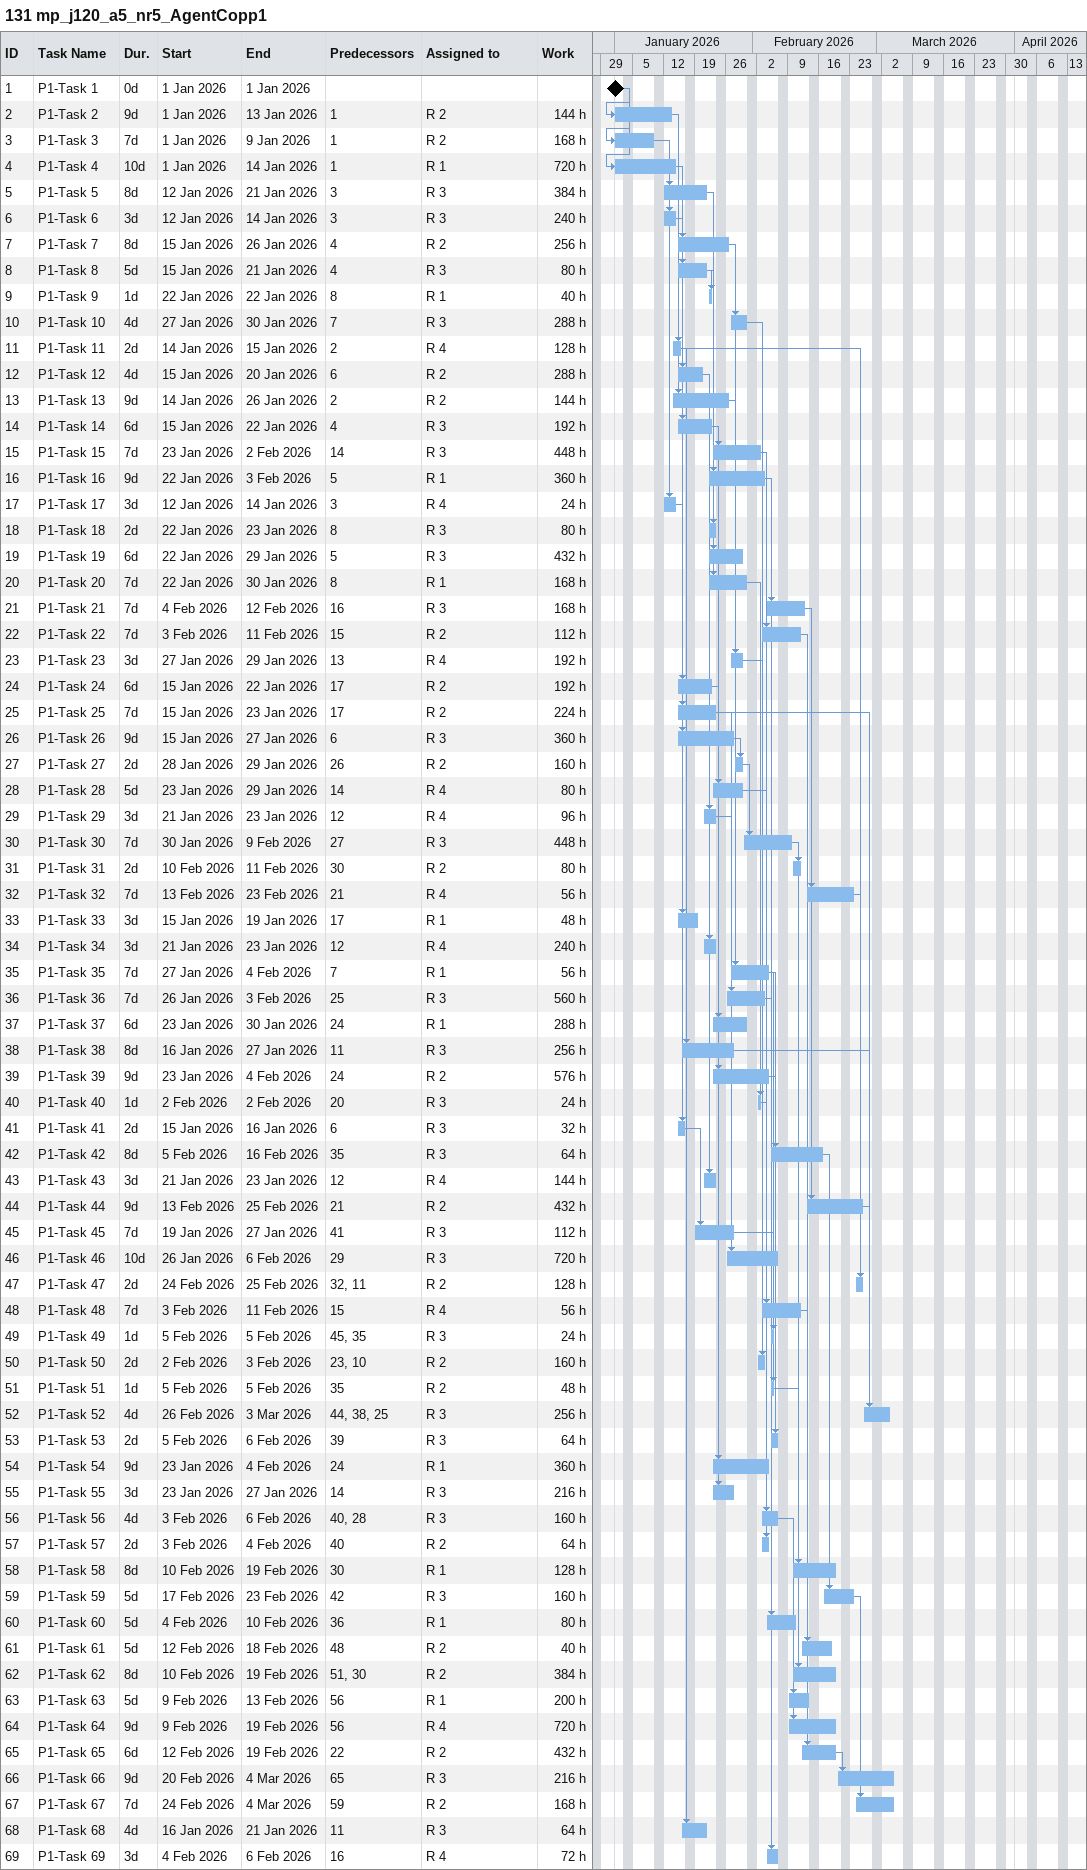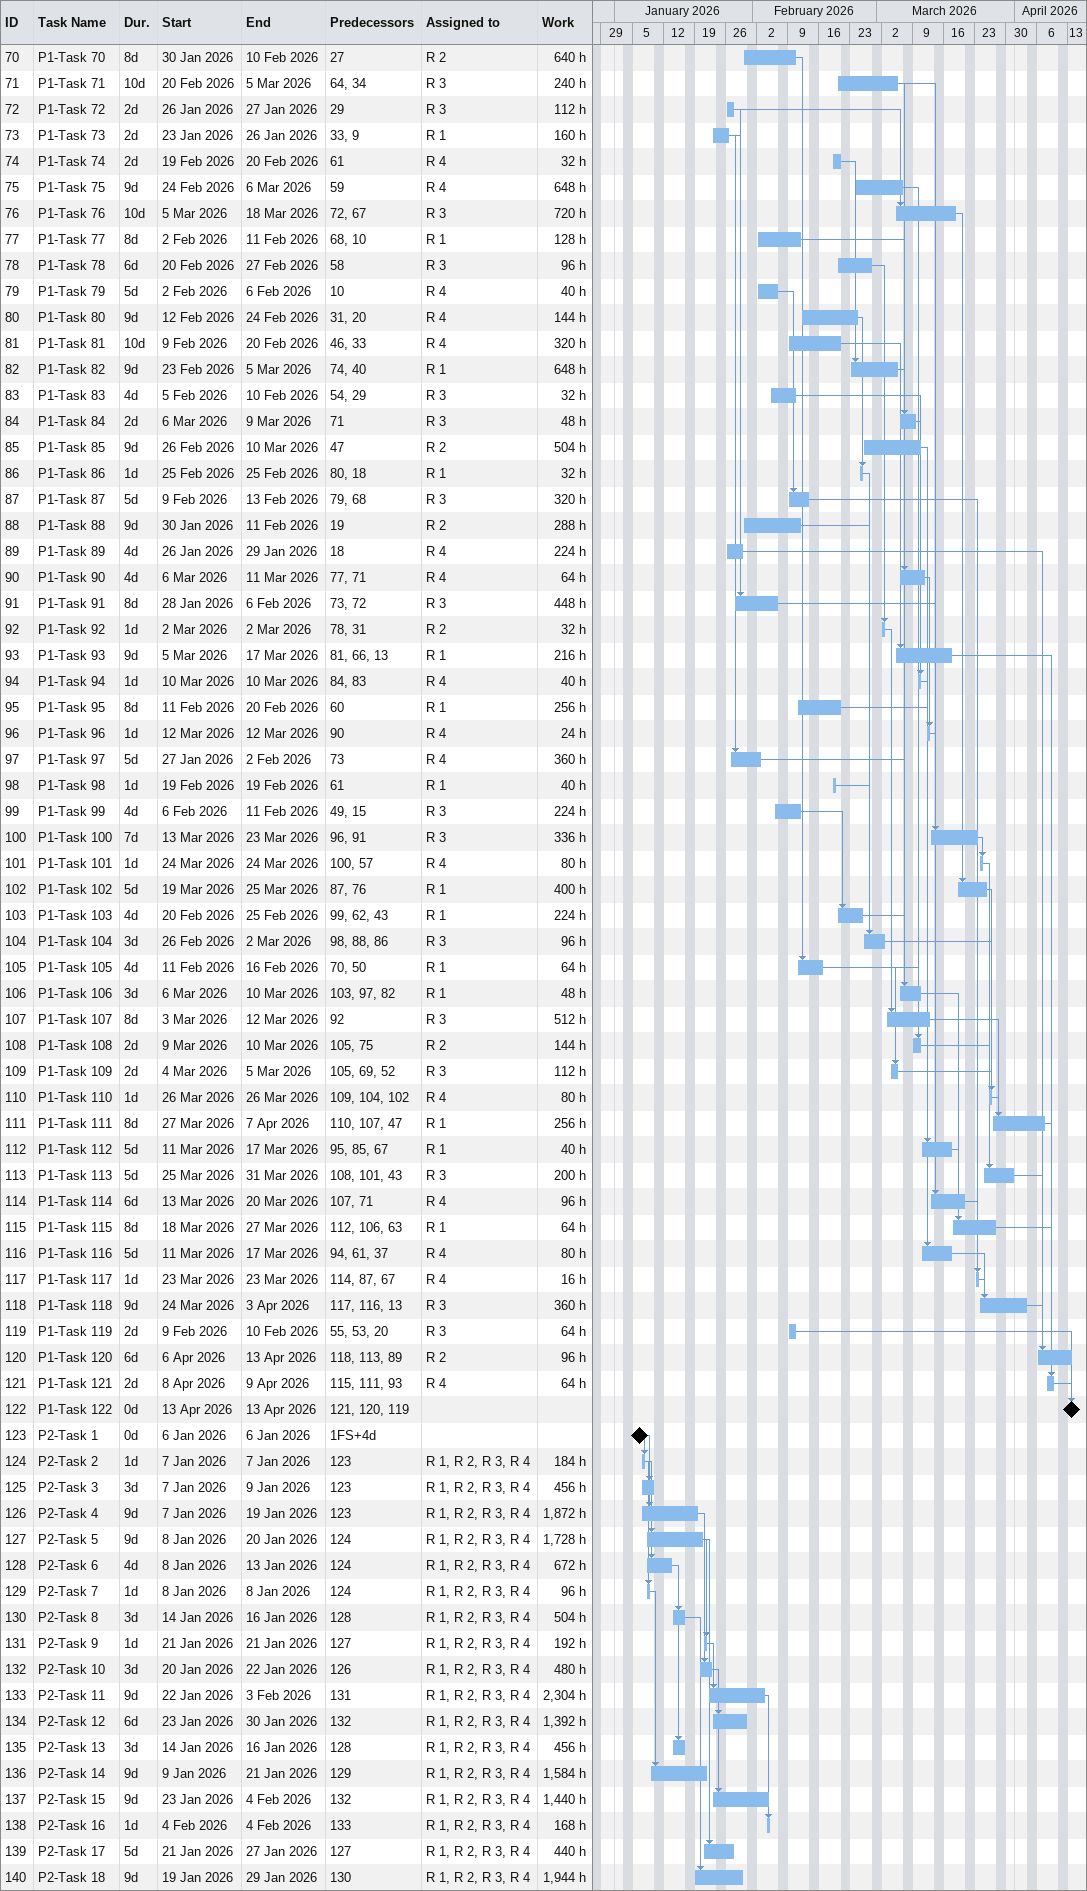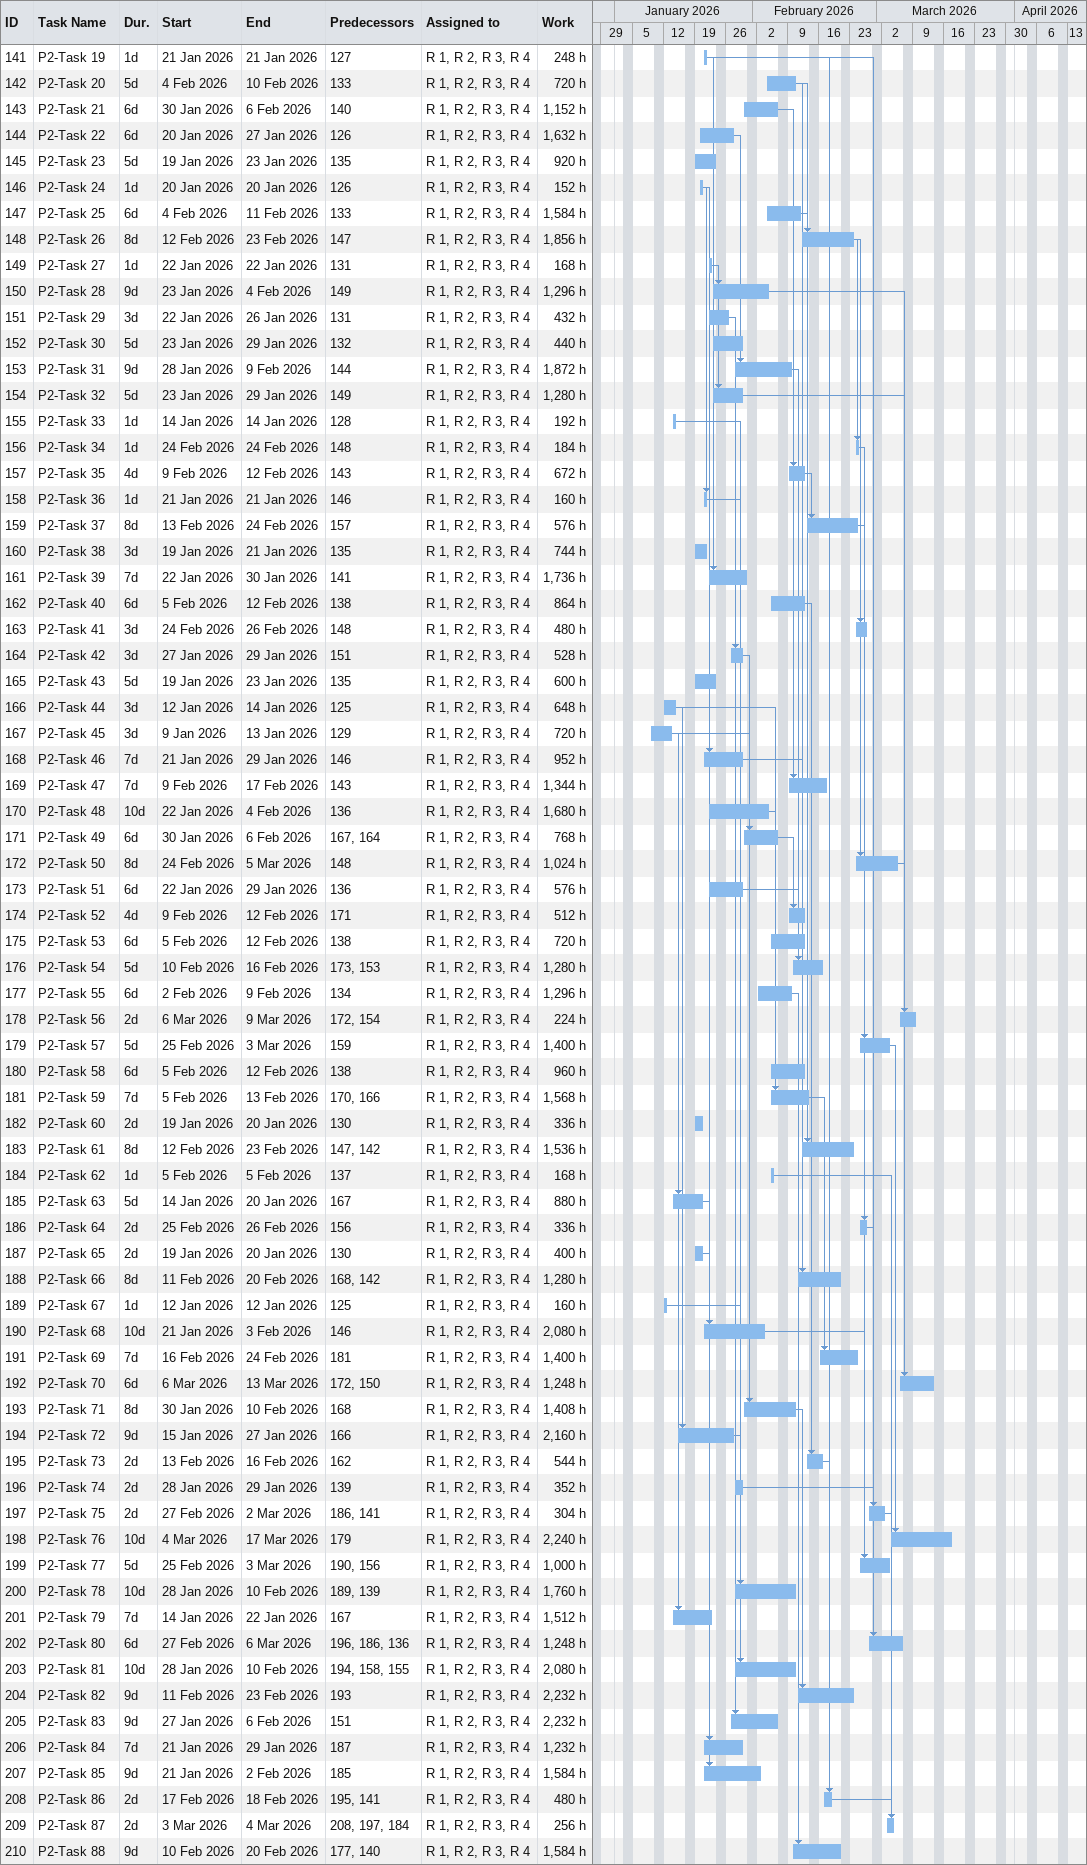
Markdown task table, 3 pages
131 mp_j120_a5_nr5_AgentCopp1

| ID | Task | Duration | Start | Finish | Predecessors | Resources | Work (h) |
|---|---|---|---|---|---|---|---|
| 1 | P1-Task 1 | 0d | 2026-01-01 | 2026-01-01 |  |  |  |
| 2 | P1-Task 2 | 9d | 2026-01-01 | 2026-01-13 | 1 | R 2 | 144 |
| 3 | P1-Task 3 | 7d | 2026-01-01 | 2026-01-09 | 1 | R 2 | 168 |
| 4 | P1-Task 4 | 10d | 2026-01-01 | 2026-01-14 | 1 | R 1 | 720 |
| 5 | P1-Task 5 | 8d | 2026-01-12 | 2026-01-21 | 3 | R 3 | 384 |
| 6 | P1-Task 6 | 3d | 2026-01-12 | 2026-01-14 | 3 | R 3 | 240 |
| 7 | P1-Task 7 | 8d | 2026-01-15 | 2026-01-26 | 4 | R 2 | 256 |
| 8 | P1-Task 8 | 5d | 2026-01-15 | 2026-01-21 | 4 | R 3 | 80 |
| 9 | P1-Task 9 | 1d | 2026-01-22 | 2026-01-22 | 8 | R 1 | 40 |
| 10 | P1-Task 10 | 4d | 2026-01-27 | 2026-01-30 | 7 | R 3 | 288 |
| 11 | P1-Task 11 | 2d | 2026-01-14 | 2026-01-15 | 2 | R 4 | 128 |
| 12 | P1-Task 12 | 4d | 2026-01-15 | 2026-01-20 | 6 | R 2 | 288 |
| 13 | P1-Task 13 | 9d | 2026-01-14 | 2026-01-26 | 2 | R 2 | 144 |
| 14 | P1-Task 14 | 6d | 2026-01-15 | 2026-01-22 | 4 | R 3 | 192 |
| 15 | P1-Task 15 | 7d | 2026-01-23 | 2026-02-02 | 14 | R 3 | 448 |
| 16 | P1-Task 16 | 9d | 2026-01-22 | 2026-02-03 | 5 | R 1 | 360 |
| 17 | P1-Task 17 | 3d | 2026-01-12 | 2026-01-14 | 3 | R 4 | 24 |
| 18 | P1-Task 18 | 2d | 2026-01-22 | 2026-01-23 | 8 | R 3 | 80 |
| 19 | P1-Task 19 | 6d | 2026-01-22 | 2026-01-29 | 5 | R 3 | 432 |
| 20 | P1-Task 20 | 7d | 2026-01-22 | 2026-01-30 | 8 | R 1 | 168 |
| 21 | P1-Task 21 | 7d | 2026-02-04 | 2026-02-12 | 16 | R 3 | 168 |
| 22 | P1-Task 22 | 7d | 2026-02-03 | 2026-02-11 | 15 | R 2 | 112 |
| 23 | P1-Task 23 | 3d | 2026-01-27 | 2026-01-29 | 13 | R 4 | 192 |
| 24 | P1-Task 24 | 6d | 2026-01-15 | 2026-01-22 | 17 | R 2 | 192 |
| 25 | P1-Task 25 | 7d | 2026-01-15 | 2026-01-23 | 17 | R 2 | 224 |
| 26 | P1-Task 26 | 9d | 2026-01-15 | 2026-01-27 | 6 | R 3 | 360 |
| 27 | P1-Task 27 | 2d | 2026-01-28 | 2026-01-29 | 26 | R 2 | 160 |
| 28 | P1-Task 28 | 5d | 2026-01-23 | 2026-01-29 | 14 | R 4 | 80 |
| 29 | P1-Task 29 | 3d | 2026-01-21 | 2026-01-23 | 12 | R 4 | 96 |
| 30 | P1-Task 30 | 7d | 2026-01-30 | 2026-02-09 | 27 | R 3 | 448 |
| 31 | P1-Task 31 | 2d | 2026-02-10 | 2026-02-11 | 30 | R 2 | 80 |
| 32 | P1-Task 32 | 7d | 2026-02-13 | 2026-02-23 | 21 | R 4 | 56 |
| 33 | P1-Task 33 | 3d | 2026-01-15 | 2026-01-19 | 17 | R 1 | 48 |
| 34 | P1-Task 34 | 3d | 2026-01-21 | 2026-01-23 | 12 | R 4 | 240 |
| 35 | P1-Task 35 | 7d | 2026-01-27 | 2026-02-04 | 7 | R 1 | 56 |
| 36 | P1-Task 36 | 7d | 2026-01-26 | 2026-02-03 | 25 | R 3 | 560 |
| 37 | P1-Task 37 | 6d | 2026-01-23 | 2026-01-30 | 24 | R 1 | 288 |
| 38 | P1-Task 38 | 8d | 2026-01-16 | 2026-01-27 | 11 | R 3 | 256 |
| 39 | P1-Task 39 | 9d | 2026-01-23 | 2026-02-04 | 24 | R 2 | 576 |
| 40 | P1-Task 40 | 1d | 2026-02-02 | 2026-02-02 | 20 | R 3 | 24 |
| 41 | P1-Task 41 | 2d | 2026-01-15 | 2026-01-16 | 6 | R 3 | 32 |
| 42 | P1-Task 42 | 8d | 2026-02-05 | 2026-02-16 | 35 | R 3 | 64 |
| 43 | P1-Task 43 | 3d | 2026-01-21 | 2026-01-23 | 12 | R 4 | 144 |
| 44 | P1-Task 44 | 9d | 2026-02-13 | 2026-02-25 | 21 | R 2 | 432 |
| 45 | P1-Task 45 | 7d | 2026-01-19 | 2026-01-27 | 41 | R 3 | 112 |
| 46 | P1-Task 46 | 10d | 2026-01-26 | 2026-02-06 | 29 | R 3 | 720 |
| 47 | P1-Task 47 | 2d | 2026-02-24 | 2026-02-25 | 32, 11 | R 2 | 128 |
| 48 | P1-Task 48 | 7d | 2026-02-03 | 2026-02-11 | 15 | R 4 | 56 |
| 49 | P1-Task 49 | 1d | 2026-02-05 | 2026-02-05 | 45, 35 | R 3 | 24 |
| 50 | P1-Task 50 | 2d | 2026-02-02 | 2026-02-03 | 23, 10 | R 2 | 160 |
| 51 | P1-Task 51 | 1d | 2026-02-05 | 2026-02-05 | 35 | R 2 | 48 |
| 52 | P1-Task 52 | 4d | 2026-02-26 | 2026-03-03 | 44, 38, 25 | R 3 | 256 |
| 53 | P1-Task 53 | 2d | 2026-02-05 | 2026-02-06 | 39 | R 3 | 64 |
| 54 | P1-Task 54 | 9d | 2026-01-23 | 2026-02-04 | 24 | R 1 | 360 |
| 55 | P1-Task 55 | 3d | 2026-01-23 | 2026-01-27 | 14 | R 3 | 216 |
| 56 | P1-Task 56 | 4d | 2026-02-03 | 2026-02-06 | 40, 28 | R 3 | 160 |
| 57 | P1-Task 57 | 2d | 2026-02-03 | 2026-02-04 | 40 | R 2 | 64 |
| 58 | P1-Task 58 | 8d | 2026-02-10 | 2026-02-19 | 30 | R 1 | 128 |
| 59 | P1-Task 59 | 5d | 2026-02-17 | 2026-02-23 | 42 | R 3 | 160 |
| 60 | P1-Task 60 | 5d | 2026-02-04 | 2026-02-10 | 36 | R 1 | 80 |
| 61 | P1-Task 61 | 5d | 2026-02-12 | 2026-02-18 | 48 | R 2 | 40 |
| 62 | P1-Task 62 | 8d | 2026-02-10 | 2026-02-19 | 51, 30 | R 2 | 384 |
| 63 | P1-Task 63 | 5d | 2026-02-09 | 2026-02-13 | 56 | R 1 | 200 |
| 64 | P1-Task 64 | 9d | 2026-02-09 | 2026-02-19 | 56 | R 4 | 720 |
| 65 | P1-Task 65 | 6d | 2026-02-12 | 2026-02-19 | 22 | R 2 | 432 |
| 66 | P1-Task 66 | 9d | 2026-02-20 | 2026-03-04 | 65 | R 3 | 216 |
| 67 | P1-Task 67 | 7d | 2026-02-24 | 2026-03-04 | 59 | R 2 | 168 |
| 68 | P1-Task 68 | 4d | 2026-01-16 | 2026-01-21 | 11 | R 3 | 64 |
| 69 | P1-Task 69 | 3d | 2026-02-04 | 2026-02-06 | 16 | R 4 | 72 |
| 70 | P1-Task 70 | 8d | 2026-01-30 | 2026-02-10 | 27 | R 2 | 640 |
| 71 | P1-Task 71 | 10d | 2026-02-20 | 2026-03-05 | 64, 34 | R 3 | 240 |
| 72 | P1-Task 72 | 2d | 2026-01-26 | 2026-01-27 | 29 | R 3 | 112 |
| 73 | P1-Task 73 | 2d | 2026-01-23 | 2026-01-26 | 33, 9 | R 1 | 160 |
| 74 | P1-Task 74 | 2d | 2026-02-19 | 2026-02-20 | 61 | R 4 | 32 |
| 75 | P1-Task 75 | 9d | 2026-02-24 | 2026-03-06 | 59 | R 4 | 648 |
| 76 | P1-Task 76 | 10d | 2026-03-05 | 2026-03-18 | 72, 67 | R 3 | 720 |
| 77 | P1-Task 77 | 8d | 2026-02-02 | 2026-02-11 | 68, 10 | R 1 | 128 |
| 78 | P1-Task 78 | 6d | 2026-02-20 | 2026-02-27 | 58 | R 3 | 96 |
| 79 | P1-Task 79 | 5d | 2026-02-02 | 2026-02-06 | 10 | R 4 | 40 |
| 80 | P1-Task 80 | 9d | 2026-02-12 | 2026-02-24 | 31, 20 | R 4 | 144 |
| 81 | P1-Task 81 | 10d | 2026-02-09 | 2026-02-20 | 46, 33 | R 4 | 320 |
| 82 | P1-Task 82 | 9d | 2026-02-23 | 2026-03-05 | 74, 40 | R 1 | 648 |
| 83 | P1-Task 83 | 4d | 2026-02-05 | 2026-02-10 | 54, 29 | R 3 | 32 |
| 84 | P1-Task 84 | 2d | 2026-03-06 | 2026-03-09 | 71 | R 3 | 48 |
| 85 | P1-Task 85 | 9d | 2026-02-26 | 2026-03-10 | 47 | R 2 | 504 |
| 86 | P1-Task 86 | 1d | 2026-02-25 | 2026-02-25 | 80, 18 | R 1 | 32 |
| 87 | P1-Task 87 | 5d | 2026-02-09 | 2026-02-13 | 79, 68 | R 3 | 320 |
| 88 | P1-Task 88 | 9d | 2026-01-30 | 2026-02-11 | 19 | R 2 | 288 |
| 89 | P1-Task 89 | 4d | 2026-01-26 | 2026-01-29 | 18 | R 4 | 224 |
| 90 | P1-Task 90 | 4d | 2026-03-06 | 2026-03-11 | 77, 71 | R 4 | 64 |
| 91 | P1-Task 91 | 8d | 2026-01-28 | 2026-02-06 | 73, 72 | R 3 | 448 |
| 92 | P1-Task 92 | 1d | 2026-03-02 | 2026-03-02 | 78, 31 | R 2 | 32 |
| 93 | P1-Task 93 | 9d | 2026-03-05 | 2026-03-17 | 81, 66, 13 | R 1 | 216 |
| 94 | P1-Task 94 | 1d | 2026-03-10 | 2026-03-10 | 84, 83 | R 4 | 40 |
| 95 | P1-Task 95 | 8d | 2026-02-11 | 2026-02-20 | 60 | R 1 | 256 |
| 96 | P1-Task 96 | 1d | 2026-03-12 | 2026-03-12 | 90 | R 4 | 24 |
| 97 | P1-Task 97 | 5d | 2026-01-27 | 2026-02-02 | 73 | R 4 | 360 |
| 98 | P1-Task 98 | 1d | 2026-02-19 | 2026-02-19 | 61 | R 1 | 40 |
| 99 | P1-Task 99 | 4d | 2026-02-06 | 2026-02-11 | 49, 15 | R 3 | 224 |
| 100 | P1-Task 100 | 7d | 2026-03-13 | 2026-03-23 | 96, 91 | R 3 | 336 |
| 101 | P1-Task 101 | 1d | 2026-03-24 | 2026-03-24 | 100, 57 | R 4 | 80 |
| 102 | P1-Task 102 | 5d | 2026-03-19 | 2026-03-25 | 87, 76 | R 1 | 400 |
| 103 | P1-Task 103 | 4d | 2026-02-20 | 2026-02-25 | 99, 62, 43 | R 1 | 224 |
| 104 | P1-Task 104 | 3d | 2026-02-26 | 2026-03-02 | 98, 88, 86 | R 3 | 96 |
| 105 | P1-Task 105 | 4d | 2026-02-11 | 2026-02-16 | 70, 50 | R 1 | 64 |
| 106 | P1-Task 106 | 3d | 2026-03-06 | 2026-03-10 | 103, 97, 82 | R 1 | 48 |
| 107 | P1-Task 107 | 8d | 2026-03-03 | 2026-03-12 | 92 | R 3 | 512 |
| 108 | P1-Task 108 | 2d | 2026-03-09 | 2026-03-10 | 105, 75 | R 2 | 144 |
| 109 | P1-Task 109 | 2d | 2026-03-04 | 2026-03-05 | 105, 69, 52 | R 3 | 112 |
| 110 | P1-Task 110 | 1d | 2026-03-26 | 2026-03-26 | 109, 104, 102 | R 4 | 80 |
| 111 | P1-Task 111 | 8d | 2026-03-27 | 2026-04-07 | 110, 107, 47 | R 1 | 256 |
| 112 | P1-Task 112 | 5d | 2026-03-11 | 2026-03-17 | 95, 85, 67 | R 1 | 40 |
| 113 | P1-Task 113 | 5d | 2026-03-25 | 2026-03-31 | 108, 101, 43 | R 3 | 200 |
| 114 | P1-Task 114 | 6d | 2026-03-13 | 2026-03-20 | 107, 71 | R 4 | 96 |
| 115 | P1-Task 115 | 8d | 2026-03-18 | 2026-03-27 | 112, 106, 63 | R 1 | 64 |
| 116 | P1-Task 116 | 5d | 2026-03-11 | 2026-03-17 | 94, 61, 37 | R 4 | 80 |
| 117 | P1-Task 117 | 1d | 2026-03-23 | 2026-03-23 | 114, 87, 67 | R 4 | 16 |
| 118 | P1-Task 118 | 9d | 2026-03-24 | 2026-04-03 | 117, 116, 13 | R 3 | 360 |
| 119 | P1-Task 119 | 2d | 2026-02-09 | 2026-02-10 | 55, 53, 20 | R 3 | 64 |
| 120 | P1-Task 120 | 6d | 2026-04-06 | 2026-04-13 | 118, 113, 89 | R 2 | 96 |
| 121 | P1-Task 121 | 2d | 2026-04-08 | 2026-04-09 | 115, 111, 93 | R 4 | 64 |
| 122 | P1-Task 122 | 0d | 2026-04-13 | 2026-04-13 | 121, 120, 119 |  |  |
| 123 | P2-Task 1 | 0d | 2026-01-06 | 2026-01-06 | 1FS+4d |  |  |
| 124 | P2-Task 2 | 1d | 2026-01-07 | 2026-01-07 | 123 | R 1, R 2, R 3, R 4 | 184 |
| 125 | P2-Task 3 | 3d | 2026-01-07 | 2026-01-09 | 123 | R 1, R 2, R 3, R 4 | 456 |
| 126 | P2-Task 4 | 9d | 2026-01-07 | 2026-01-19 | 123 | R 1, R 2, R 3, R 4 | 1872 |
| 127 | P2-Task 5 | 9d | 2026-01-08 | 2026-01-20 | 124 | R 1, R 2, R 3, R 4 | 1728 |
| 128 | P2-Task 6 | 4d | 2026-01-08 | 2026-01-13 | 124 | R 1, R 2, R 3, R 4 | 672 |
| 129 | P2-Task 7 | 1d | 2026-01-08 | 2026-01-08 | 124 | R 1, R 2, R 3, R 4 | 96 |
| 130 | P2-Task 8 | 3d | 2026-01-14 | 2026-01-16 | 128 | R 1, R 2, R 3, R 4 | 504 |
| 131 | P2-Task 9 | 1d | 2026-01-21 | 2026-01-21 | 127 | R 1, R 2, R 3, R 4 | 192 |
| 132 | P2-Task 10 | 3d | 2026-01-20 | 2026-01-22 | 126 | R 1, R 2, R 3, R 4 | 480 |
| 133 | P2-Task 11 | 9d | 2026-01-22 | 2026-02-03 | 131 | R 1, R 2, R 3, R 4 | 2304 |
| 134 | P2-Task 12 | 6d | 2026-01-23 | 2026-01-30 | 132 | R 1, R 2, R 3, R 4 | 1392 |
| 135 | P2-Task 13 | 3d | 2026-01-14 | 2026-01-16 | 128 | R 1, R 2, R 3, R 4 | 456 |
| 136 | P2-Task 14 | 9d | 2026-01-09 | 2026-01-21 | 129 | R 1, R 2, R 3, R 4 | 1584 |
| 137 | P2-Task 15 | 9d | 2026-01-23 | 2026-02-04 | 132 | R 1, R 2, R 3, R 4 | 1440 |
| 138 | P2-Task 16 | 1d | 2026-02-04 | 2026-02-04 | 133 | R 1, R 2, R 3, R 4 | 168 |
| 139 | P2-Task 17 | 5d | 2026-01-21 | 2026-01-27 | 127 | R 1, R 2, R 3, R 4 | 440 |
| 140 | P2-Task 18 | 9d | 2026-01-19 | 2026-01-29 | 130 | R 1, R 2, R 3, R 4 | 1944 |
| 141 | P2-Task 19 | 1d | 2026-01-21 | 2026-01-21 | 127 | R 1, R 2, R 3, R 4 | 248 |
| 142 | P2-Task 20 | 5d | 2026-02-04 | 2026-02-10 | 133 | R 1, R 2, R 3, R 4 | 720 |
| 143 | P2-Task 21 | 6d | 2026-01-30 | 2026-02-06 | 140 | R 1, R 2, R 3, R 4 | 1152 |
| 144 | P2-Task 22 | 6d | 2026-01-20 | 2026-01-27 | 126 | R 1, R 2, R 3, R 4 | 1632 |
| 145 | P2-Task 23 | 5d | 2026-01-19 | 2026-01-23 | 135 | R 1, R 2, R 3, R 4 | 920 |
| 146 | P2-Task 24 | 1d | 2026-01-20 | 2026-01-20 | 126 | R 1, R 2, R 3, R 4 | 152 |
| 147 | P2-Task 25 | 6d | 2026-02-04 | 2026-02-11 | 133 | R 1, R 2, R 3, R 4 | 1584 |
| 148 | P2-Task 26 | 8d | 2026-02-12 | 2026-02-23 | 147 | R 1, R 2, R 3, R 4 | 1856 |
| 149 | P2-Task 27 | 1d | 2026-01-22 | 2026-01-22 | 131 | R 1, R 2, R 3, R 4 | 168 |
| 150 | P2-Task 28 | 9d | 2026-01-23 | 2026-02-04 | 149 | R 1, R 2, R 3, R 4 | 1296 |
| 151 | P2-Task 29 | 3d | 2026-01-22 | 2026-01-26 | 131 | R 1, R 2, R 3, R 4 | 432 |
| 152 | P2-Task 30 | 5d | 2026-01-23 | 2026-01-29 | 132 | R 1, R 2, R 3, R 4 | 440 |
| 153 | P2-Task 31 | 9d | 2026-01-28 | 2026-02-09 | 144 | R 1, R 2, R 3, R 4 | 1872 |
| 154 | P2-Task 32 | 5d | 2026-01-23 | 2026-01-29 | 149 | R 1, R 2, R 3, R 4 | 1280 |
| 155 | P2-Task 33 | 1d | 2026-01-14 | 2026-01-14 | 128 | R 1, R 2, R 3, R 4 | 192 |
| 156 | P2-Task 34 | 1d | 2026-02-24 | 2026-02-24 | 148 | R 1, R 2, R 3, R 4 | 184 |
| 157 | P2-Task 35 | 4d | 2026-02-09 | 2026-02-12 | 143 | R 1, R 2, R 3, R 4 | 672 |
| 158 | P2-Task 36 | 1d | 2026-01-21 | 2026-01-21 | 146 | R 1, R 2, R 3, R 4 | 160 |
| 159 | P2-Task 37 | 8d | 2026-02-13 | 2026-02-24 | 157 | R 1, R 2, R 3, R 4 | 576 |
| 160 | P2-Task 38 | 3d | 2026-01-19 | 2026-01-21 | 135 | R 1, R 2, R 3, R 4 | 744 |
| 161 | P2-Task 39 | 7d | 2026-01-22 | 2026-01-30 | 141 | R 1, R 2, R 3, R 4 | 1736 |
| 162 | P2-Task 40 | 6d | 2026-02-05 | 2026-02-12 | 138 | R 1, R 2, R 3, R 4 | 864 |
| 163 | P2-Task 41 | 3d | 2026-02-24 | 2026-02-26 | 148 | R 1, R 2, R 3, R 4 | 480 |
| 164 | P2-Task 42 | 3d | 2026-01-27 | 2026-01-29 | 151 | R 1, R 2, R 3, R 4 | 528 |
| 165 | P2-Task 43 | 5d | 2026-01-19 | 2026-01-23 | 135 | R 1, R 2, R 3, R 4 | 600 |
| 166 | P2-Task 44 | 3d | 2026-01-12 | 2026-01-14 | 125 | R 1, R 2, R 3, R 4 | 648 |
| 167 | P2-Task 45 | 3d | 2026-01-09 | 2026-01-13 | 129 | R 1, R 2, R 3, R 4 | 720 |
| 168 | P2-Task 46 | 7d | 2026-01-21 | 2026-01-29 | 146 | R 1, R 2, R 3, R 4 | 952 |
| 169 | P2-Task 47 | 7d | 2026-02-09 | 2026-02-17 | 143 | R 1, R 2, R 3, R 4 | 1344 |
| 170 | P2-Task 48 | 10d | 2026-01-22 | 2026-02-04 | 136 | R 1, R 2, R 3, R 4 | 1680 |
| 171 | P2-Task 49 | 6d | 2026-01-30 | 2026-02-06 | 167, 164 | R 1, R 2, R 3, R 4 | 768 |
| 172 | P2-Task 50 | 8d | 2026-02-24 | 2026-03-05 | 148 | R 1, R 2, R 3, R 4 | 1024 |
| 173 | P2-Task 51 | 6d | 2026-01-22 | 2026-01-29 | 136 | R 1, R 2, R 3, R 4 | 576 |
| 174 | P2-Task 52 | 4d | 2026-02-09 | 2026-02-12 | 171 | R 1, R 2, R 3, R 4 | 512 |
| 175 | P2-Task 53 | 6d | 2026-02-05 | 2026-02-12 | 138 | R 1, R 2, R 3, R 4 | 720 |
| 176 | P2-Task 54 | 5d | 2026-02-10 | 2026-02-16 | 173, 153 | R 1, R 2, R 3, R 4 | 1280 |
| 177 | P2-Task 55 | 6d | 2026-02-02 | 2026-02-09 | 134 | R 1, R 2, R 3, R 4 | 1296 |
| 178 | P2-Task 56 | 2d | 2026-03-06 | 2026-03-09 | 172, 154 | R 1, R 2, R 3, R 4 | 224 |
| 179 | P2-Task 57 | 5d | 2026-02-25 | 2026-03-03 | 159 | R 1, R 2, R 3, R 4 | 1400 |
| 180 | P2-Task 58 | 6d | 2026-02-05 | 2026-02-12 | 138 | R 1, R 2, R 3, R 4 | 960 |
| 181 | P2-Task 59 | 7d | 2026-02-05 | 2026-02-13 | 170, 166 | R 1, R 2, R 3, R 4 | 1568 |
| 182 | P2-Task 60 | 2d | 2026-01-19 | 2026-01-20 | 130 | R 1, R 2, R 3, R 4 | 336 |
| 183 | P2-Task 61 | 8d | 2026-02-12 | 2026-02-23 | 147, 142 | R 1, R 2, R 3, R 4 | 1536 |
| 184 | P2-Task 62 | 1d | 2026-02-05 | 2026-02-05 | 137 | R 1, R 2, R 3, R 4 | 168 |
| 185 | P2-Task 63 | 5d | 2026-01-14 | 2026-01-20 | 167 | R 1, R 2, R 3, R 4 | 880 |
| 186 | P2-Task 64 | 2d | 2026-02-25 | 2026-02-26 | 156 | R 1, R 2, R 3, R 4 | 336 |
| 187 | P2-Task 65 | 2d | 2026-01-19 | 2026-01-20 | 130 | R 1, R 2, R 3, R 4 | 400 |
| 188 | P2-Task 66 | 8d | 2026-02-11 | 2026-02-20 | 168, 142 | R 1, R 2, R 3, R 4 | 1280 |
| 189 | P2-Task 67 | 1d | 2026-01-12 | 2026-01-12 | 125 | R 1, R 2, R 3, R 4 | 160 |
| 190 | P2-Task 68 | 10d | 2026-01-21 | 2026-02-03 | 146 | R 1, R 2, R 3, R 4 | 2080 |
| 191 | P2-Task 69 | 7d | 2026-02-16 | 2026-02-24 | 181 | R 1, R 2, R 3, R 4 | 1400 |
| 192 | P2-Task 70 | 6d | 2026-03-06 | 2026-03-13 | 172, 150 | R 1, R 2, R 3, R 4 | 1248 |
| 193 | P2-Task 71 | 8d | 2026-01-30 | 2026-02-10 | 168 | R 1, R 2, R 3, R 4 | 1408 |
| 194 | P2-Task 72 | 9d | 2026-01-15 | 2026-01-27 | 166 | R 1, R 2, R 3, R 4 | 2160 |
| 195 | P2-Task 73 | 2d | 2026-02-13 | 2026-02-16 | 162 | R 1, R 2, R 3, R 4 | 544 |
| 196 | P2-Task 74 | 2d | 2026-01-28 | 2026-01-29 | 139 | R 1, R 2, R 3, R 4 | 352 |
| 197 | P2-Task 75 | 2d | 2026-02-27 | 2026-03-02 | 186, 141 | R 1, R 2, R 3, R 4 | 304 |
| 198 | P2-Task 76 | 10d | 2026-03-04 | 2026-03-17 | 179 | R 1, R 2, R 3, R 4 | 2240 |
| 199 | P2-Task 77 | 5d | 2026-02-25 | 2026-03-03 | 190, 156 | R 1, R 2, R 3, R 4 | 1000 |
| 200 | P2-Task 78 | 10d | 2026-01-28 | 2026-02-10 | 189, 139 | R 1, R 2, R 3, R 4 | 1760 |
| 201 | P2-Task 79 | 7d | 2026-01-14 | 2026-01-22 | 167 | R 1, R 2, R 3, R 4 | 1512 |
| 202 | P2-Task 80 | 6d | 2026-02-27 | 2026-03-06 | 196, 186, 136 | R 1, R 2, R 3, R 4 | 1248 |
| 203 | P2-Task 81 | 10d | 2026-01-28 | 2026-02-10 | 194, 158, 155 | R 1, R 2, R 3, R 4 | 2080 |
| 204 | P2-Task 82 | 9d | 2026-02-11 | 2026-02-23 | 193 | R 1, R 2, R 3, R 4 | 2232 |
| 205 | P2-Task 83 | 9d | 2026-01-27 | 2026-02-06 | 151 | R 1, R 2, R 3, R 4 | 2232 |
| 206 | P2-Task 84 | 7d | 2026-01-21 | 2026-01-29 | 187 | R 1, R 2, R 3, R 4 | 1232 |
| 207 | P2-Task 85 | 9d | 2026-01-21 | 2026-02-02 | 185 | R 1, R 2, R 3, R 4 | 1584 |
| 208 | P2-Task 86 | 2d | 2026-02-17 | 2026-02-18 | 195, 141 | R 1, R 2, R 3, R 4 | 480 |
| 209 | P2-Task 87 | 2d | 2026-03-03 | 2026-03-04 | 208, 197, 184 | R 1, R 2, R 3, R 4 | 256 |
| 210 | P2-Task 88 | 9d | 2026-02-10 | 2026-02-20 | 177, 140 | R 1, R 2, R 3, R 4 | 1584 |
